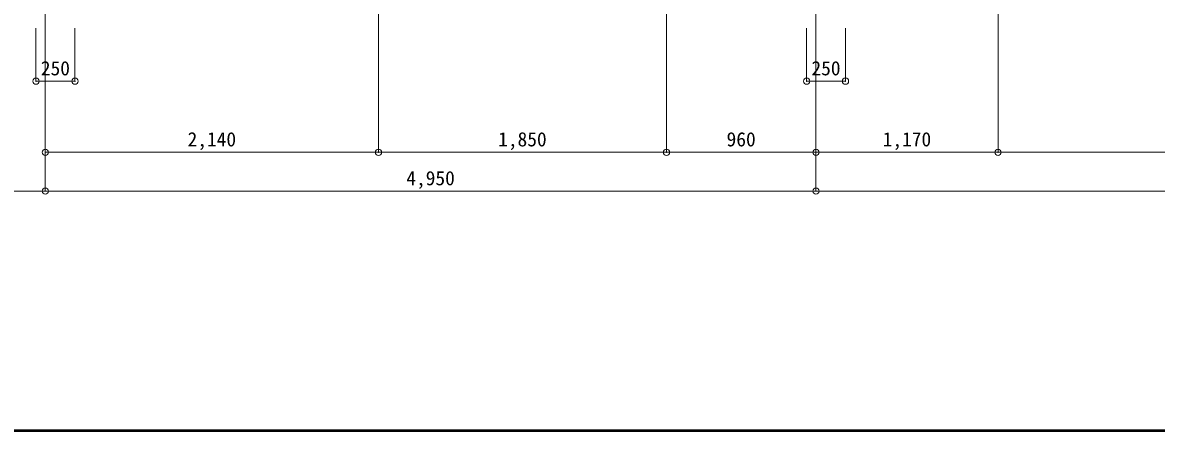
# Model space of a CAD drawing. Units: millimetres at full size, sheet at 1:50. Extents: x -9674 to 9699, y -6794 to 6791.
# Drawn here: x -3178 to 4104, y -6794 to -4167 of the extents above; entities that cross this region are included whole.
import ezdxf
from ezdxf.enums import TextEntityAlignment as Align

# ---------------------------------------------------------------- set-up
doc = ezdxf.new("R2010")
doc.units = ezdxf.units.MM
doc.header["$LTSCALE"] = 50
doc.header["$PDMODE"] = 32
doc.header["$PDSIZE"] = 40
doc.linetypes.add('CHAIN2', pattern=[12, 9, -1, 1, -1])
for name, color, linetype, lineweight in [('0-0_図面枠', 7, 'Continuous', 9), ('1-0_芯', 7, 'CHAIN2', 9), ('1-B_寸法', 7, 'Continuous', 9)]:
    doc.layers.add(name, color=color, linetype=linetype, lineweight=lineweight)
doc.styles.add('ＭＳ ゴシック', font='')
doc.styles.get('ＭＳ ゴシック').set_extended_font_data('MS Gothic')

msp = doc.modelspace()

# ---------------------------------------------------------------- linework, layer by layer
at = {"layer": '0-0_図面枠'}
for p, q in [((-9673.92, -6793.93), (9698.92, -6793.93)), ((-9672.16, -6792.16), (9697.16, -6792.16)), ((-9670.4, -6790.4), (9695.4, -6790.4)), ((9693.64, -6788.64), (-9668.64, -6788.64)), ((-9666.87, -6786.88), (9691.87, -6786.88)), ((-9665.11, -6785.11), (9690.11, -6785.11)), ((-9663.35, -6783.35), (9688.35, -6783.35))]:
    msp.add_line(p, q, dxfattribs=at)
at = {"layer": '1-0_芯'}
for p, q in [((-3032.5, -4250.06), (-3032.5, 4219.94)), ((-892.5, -4250.06), (-892.5, 4219.94)), ((1917.5, -4250.06), (1917.5, 4219.94)), ((3087.5, -4250.06), (3087.5, -440.06)), ((957.5, -4250.06), (957.5, -1790.06))]:
    msp.add_line(p, q, dxfattribs=at)
at = {"layer": '1-B_寸法'}
for p, q in [((-3092.5, -4543.47), (-3092.5, -4203.27)), ((-2842.5, -4543.47), (-2842.5, -4203.27)), ((1857.5, -4543.47), (1857.5, -4203.27)), ((2107.5, -4543.47), (2107.5, -4203.27)), ((-3032.5, -4250.06), (-3032.5, -5250.06)), ((-892.5, -4250.06), (-892.5, -5000.06)), ((957.5, -4250.06), (957.5, -5000.06)), ((1917.5, -4250.06), (1917.5, -5250.06)), ((3087.5, -4250.06), (3087.5, -5000.06)), ((-3092.5, -4543.47), (-2842.5, -4543.47)), ((1857.5, -4543.47), (2107.5, -4543.47)), ((-3032.5, -5000.06), (-892.5, -5000.06)), ((-892.5, -5000.06), (957.5, -5000.06)), ((957.5, -5000.06), (1917.5, -5000.06)), ((1917.5, -5000.06), (3087.5, -5000.06)), ((3087.5, -5000.06), (6747.5, -5000.06)), ((-6752.5, -5250.06), (-3032.5, -5250.06)), ((-3032.5, -5250.06), (1917.5, -5250.06)), ((1917.5, -5250.06), (6747.5, -5250.06))]:
    msp.add_line(p, q, dxfattribs=at)
at = {"layer": '1-B_寸法', "color": 3}
for p in [(-3092.5, -4543.47), (-2842.5, -4543.47), (1857.5, -4543.47), (2107.5, -4543.47), (-3032.5, -5000.06), (-892.5, -5000.06), (957.5, -5000.06), (1917.5, -5000.06), (3087.5, -5000.06), (-3032.5, -5250.06), (1917.5, -5250.06)]:
    msp.add_point(p, dxfattribs=at)

# ---------------------------------------------------------------- texts
at = {"layer": '1-B_寸法', "style": 'ＭＳ ゴシック'}
for s, p in [('250', (-3061.25, -4533.47)), ('250', (1888.75, -4533.47)), ('2,140', (-2118.75, -4990.06)), ('1,850', (-123.75, -4990.06)), ('960', (1343.75, -4990.06)), ('1,170', (2346.25, -4990.06)), ('4,950', (-713.75, -5240.06))]:
    msp.add_text(s, height=91.64, dxfattribs=at).set_placement(p, align=Align.BOTTOM_LEFT)

doc.saveas('drawing.dxf')
